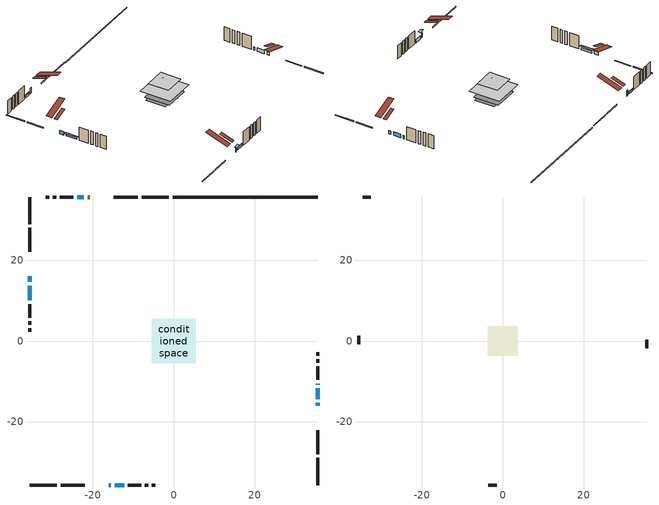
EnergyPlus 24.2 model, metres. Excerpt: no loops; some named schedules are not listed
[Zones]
conditioned space
 floor adiabatic (Floor3 construction): -4.4,-4.4 -4.4,4.4 4.4,4.4 4.4,-4.4 z0.3
 floor adiabatic (AdiabaticFloorConstruction): -5.47,-5.47 -5.47,5.47 5.47,5.47 5.47,-5.47 z2.74
 floor foundation (Slab1 construction): -5.43,-3.57 -5.43,3.57 5.43,3.57 5.43,-3.57 z0
 wall outside (RimJoist1 construction): -1.24,35.66 -7.98,35.66 / -35.66,-35.66 -28.92,-35.66 / -35.66,35.66 -35.66,28.92 / 35.66,-35.66 35.66,-28.92 z0.3:0.6
 wall outside (RimJoist2 construction): -8.91,35.66 -14.85,35.66 / -27.99,-35.66 -22.05,-35.66 / -35.66,27.99 -35.66,22.05 / 35.66,-27.99 35.66,-22.05 z0.3:0.6
 wall outside (AdiabaticWallConstruction 1): -20.83,35.66 -21.33,35.66 z0.3:2.33
 wall outside (AdiabaticWallConstruction): -16.06,-35.66 -15.55,-35.66 z0.3:1.9; -35.66,16.06 -35.66,14.63 / 35.66,-16.06 35.66,-15.35 / 35.66,-14.42 35.66,-11.75 / 35.66,-10.82 35.66,-10.53 / -14.63,-35.66 -12.31,-35.66 z0.3:1.52; -22.26,35.66 -23.94,35.66 z0.3:1.06; -35.66,13.71 -35.66,10.05 z0.3:0.99
 wall outside (Wall1 construction): -24.87,35.66 -28.18,35.66 / -11.39,-35.66 -8.07,-35.66 / -35.66,9.12 -35.66,5.81 / 35.66,-9.6 35.66,-6.29 z0.3:5.18
 wall outside (Wall2 construction): -29.11,35.66 -29.92,35.66 / -7.15,-35.66 -6.33,-35.66 / -35.66,4.88 -35.66,4.07 / 35.66,-5.36 35.66,-4.55 z0.3:5.18
 wall outside (Wall3 construction): -30.85,35.66 -31.71,35.66 / -5.4,-35.66 -4.55,-35.66 / -35.66,3.14 -35.66,2.28 / 35.66,-3.62 35.66,-2.77 z0.3:5.18
 wall foundation (FoundationWall1 construction): 35.66,35.66 -0.31,35.66 z0:0.3
 window (WindowConstruction 7): -16.06,-35.66 -15.55,-35.66 z0.3:1.9
 window (WindowConstruction 5): -35.66,16.06 -35.66,14.63 z0.3:1.52
 window (WindowConstruction 6): 35.66,-16.06 35.66,-15.35 z0.3:1.52
 window (WindowConstruction): 35.66,-14.42 35.66,-11.75 z0.3:1.52
 window (WindowConstruction 1): 35.66,-10.82 35.66,-10.53 z0.3:1.52
 window (WindowConstruction 2): -22.26,35.66 -23.94,35.66 z0.3:1.06
 window (WindowConstruction 3): -14.63,-35.66 -12.31,-35.66 z0.3:1.52
 window (WindowConstruction 4): -35.66,13.71 -35.66,10.05 z0.3:0.99
 door (Door): -20.83,35.66 -21.33,35.66 z0.3:2.33
 ceiling adiabatic (AdiabaticFloorConstruction): 5.47,-5.47 5.47,5.47 -5.47,5.47 -5.47,-5.47 z2.74
 roof outside (Roof2 construction): -19.9,35.66,5.18 -19.9,31.27,6.64 -18.75,31.27,6.64 -18.75,35.66,5.18; -16.99,-35.66,5.18 -16.99,-31.27,6.64 -18.15,-31.27,6.64 -18.15,-35.66,5.18; -35.66,16.99,5.18 -31.27,16.99,6.64 -31.27,18.15,6.64 -35.66,18.15,5.18; 35.66,-16.99,5.18 31.27,-16.99,6.64 31.27,-18.15,6.64 35.66,-18.15,5.18
attic - vented
 floor to conditioned space (Floor1 construction Reversed): -3.68,-3.68 -3.68,3.68 3.68,3.68 3.68,-3.68 z5.18
 floor to conditioned space (Floor2 construction Reversed): -1.52,-1.52 -1.52,1.52 1.52,1.52 1.52,-1.52 z5.18
 wall outside (Wall4 construction): -32.63,35.66 -34.73,35.66 / -3.62,-35.66 -1.52,-35.66 / -35.66,1.35 -35.66,-0.74 / 35.66,-1.84 35.66,0.26 z0.3:5.18
 roof outside (Roof1 construction): -17.82,35.66,5.18 -17.82,27.9,7.76 -15.77,27.9,7.76 -15.77,35.66,5.18; -19.08,-35.66,5.18 -19.08,-27.9,7.76 -21.12,-27.9,7.76 -21.12,-35.66,5.18; -35.66,19.08,5.18 -27.9,19.08,7.76 -27.9,21.12,7.76 -35.66,21.12,5.18; 35.66,-19.08,5.18 27.9,-19.08,7.76 27.9,-21.12,7.76 35.66,-21.12,5.18
shading: -14.94,-35.66 -16.67,-35.66 -16.67,-36.57 -14.94,-36.57 z2.51; -24.17,35.66 -22.03,35.66 -22.03,35.81 -24.17,35.81 z1.29; -35.66,9.52 -35.66,14.24 -36.27,14.24 -36.27,9.52 z1.52
[Building]
Building 1: Terrain=Suburbs
[Site:Location]
Halifax Intl AP_NS: Latitude {deg}=44.88; Longitude {deg}=-63.51; Time Zone {hr}=-4; Elevation {m}=145; Keep Site Location Information=Yes
[Site:GroundTemperature:Shallow]
3.15511, 1.33576, 1.19006, 2.05344, 5.51939, 8.9692, 11.96, 13.8546, 14.0156, 12.4746, 9.56009, 6.2161
[Site:WaterMainsTemperature]
Calculation Method=Schedule; Temperature Schedule=mains temperature schedule
[Material] Roughness=Rough; Thermal Absorptance=0.9
Name | Thickness {m} | Conductivity {W/m-K} | Density {kg/m3} | Specific Heat {J/kg-K} | Solar Absorptance | Visible Absorptance
asphalt or fiberglass shingles | 0.00635 | 0.162714 | 1121.4 | 1465.45 | 0.4 | 0.4
ceiling loosefill ins | 0.254 | 0.0480833 | 16.02 | 1046.75 | 0.7 | 0.7
ceiling stud and cavity | 0.1397 | 0.721226 | 65.682 | 1177.47 | 0.7 | 0.7
ceiling stud and cavity 1 | 0.0889 | 42.3981 | 6.31874 | 1174.65 | 0.7 | 0.7
concrete 4.0 in. | 0.1016 | 1.803125 | 2242.8 | 837.4 | 0.7 | 0.7
concrete 8.0 in. | 0.2032 | 1.803125 | 2242.8 | 837.4 | 0.7 | 0.7
door material | 0.04445 | 0.053851 | 512.64 | 1214.23 | 0.7 | 0.7
exterior vertical ins | 0.00585539 | 0.029427 | 32.04 | 1214.23 | 0.7 | 0.7
floor covering | 0.0127 | 9.015625 | 54.468 | 1339.84 | 0.6 | 0.6
floor covering 1 | 0.0127 | 0.0433444 | 54.468 | 1339.84 | 0.6 | 0.6
floor rigid ins; wall rigid ins | 0.512978 | 0.029427 | 32.04 | 1214.23 | 0.7 | 0.7
floor stud and cavity | 0.0889 | 0.323223 | 50.32683 | 1063.81 | 0.7 | 0.7
floor stud and cavity 1 | 0.1397 | 1.75129 | 37.0049 | 1207.88 | 0.7 | 0.7
furniture material conditioned space 1 | 0.1524 | 0.115458 | 640.8 | 1214.23 | 0.6 | 0.6
gypsum board | 0.00254 | 0.160291 | 801 | 837.4 | 0.6 | 0.6
gypsum board 1 | 0.0127 | 0.160291 | 801 | 837.4 | 0.6 | 0.6
gypsum board 2 | 0.0127 | 0.160291 | 801 | 837.4 | 0.7 | 0.7
osb sheathing 0.5 in. | 0.0127 | 0.115458 | 512.64 | 1214.23 | 0.7 | 0.7
osb sheathing 0.75 in. | 0.01905 | 0.115458 | 512.64 | 1214.23 | 0.7 | 0.7
rim joist stud and cavity | 0.0508 | 0.177588 | 50.32683 | 1063.81 | 0.6 | 0.6
rim joist stud and cavity 1 | 0.0508 | 0.153904 | 50.32683 | 1063.81 | 0.6 | 0.6
roof stud and cavity | 0.0889 | 0.696535 | 50.32683 | 1063.81 | 0.7 | 0.7
wall stud and cavity | 0.1397 | 0.0921469 | 139.0536 | 1170.24 | 0.7 | 0.7
wall stud and cavity 1 | 0.0889 | 0.207583 | 50.32683 | 1063.81 | 0.7 | 0.7
wall stud and cavity 2 | 0.1397 | 0.979599 | 139.0536 | 1170.24 | 0.7 | 0.7
wall stud and cavity 3 | 0.0889 | 6.1454 | 50.32683 | 1063.81 | 0.6 | 0.6
wall stud and cavity 4 | 0.0889 | 0.380278 | 52.3479 | 1209.89 | 0.7 | 0.7
wall stud and cavity 5 | 0.0889 | 0.391764 | 83.0341 | 1211.67 | 0.7 | 0.7
wood siding | 0.0254 | 0.102417 | 544.68 | 1172.36 | 0.4 | 0.4
wood siding 1 | 0.00254 | 0.102417 | 544.68 | 1172.36 | 0.4 | 0.4
wood siding 2; wood siding 3; wood siding 4 | 0.0254 | 0.102417 | 544.68 | 1172.36 | 0.7 | 0.7
[WindowMaterial:SimpleGlazingSystem]
Name | U-Factor {W/m2-K} | Solar Heat Gain Coefficient
WindowMaterial | 2.82878 | 0.58
WindowMaterial 1 | 7.79419 | 0.65
WindowMaterial 2 | 7.4291 | 0.7
WindowMaterial 3 | 2.77597 | 0.52
WindowMaterial 4 | 2.94518 | 0.65
WindowMaterial 5 | 2.773703 | 0.51
WindowMaterial 6 | 2.762347 | 0.61
[Construction]
AdiabaticFloorConstruction: floor stud and cavity 1, floor rigid ins, osb sheathing 0.75 in., floor covering 1
AdiabaticWallConstruction: wood siding 3, wall rigid ins, wall stud and cavity 4, gypsum board 1
AdiabaticWallConstruction 1: wood siding 4, wall rigid ins, wall stud and cavity 4, gypsum board 1
Door: door material
Floor1 construction Reversed: gypsum board 1, ceiling stud and cavity, ceiling loosefill ins
Floor2 construction Reversed: gypsum board, ceiling stud and cavity 1
Floor3 construction: floor stud and cavity, floor covering
FoundationWall1 construction: concrete 8.0 in., gypsum board 2
furniture construction conditioned space 1: furniture material conditioned space 1
PartitionWallConstruction: gypsum board 1, wall stud and cavity 5, gypsum board 1
RimJoist1 construction: wood siding 2, rim joist stud and cavity
RimJoist2 construction: wood siding 2, rim joist stud and cavity 1
Roof1 construction: asphalt or fiberglass shingles
Roof2 construction: asphalt or fiberglass shingles, roof stud and cavity, gypsum board
Slab1 construction: concrete 4.0 in.
Wall1 construction: wood siding, osb sheathing 0.5 in., wall stud and cavity, gypsum board 1
Wall2 construction: wood siding 1, wall stud and cavity 1, gypsum board
Wall3 construction: wood siding, osb sheathing 0.5 in., wall stud and cavity 2, gypsum board 1
Wall4 construction: wood siding 1, wall stud and cavity 3
WindowConstruction: WindowMaterial
WindowConstruction 1: WindowMaterial 1
WindowConstruction 2: WindowMaterial 2
WindowConstruction 3: WindowMaterial 3
WindowConstruction 4: WindowMaterial 4
WindowConstruction 5; WindowConstruction 6: WindowMaterial 5
WindowConstruction 7: WindowMaterial 6
[Zone] Multiplier=1; Part of Total Floor Area=Yes
Name | Volume {m3}
attic - vented | 26.6377
conditioned space | 260.9
[Space]
Name | Zone | Volume {m3}
attic - vented 1 | attic - vented | 26.6377
conditioned space 1 | conditioned space | 260.9
[ZoneInfiltration:EffectiveLeakageArea]
infil attic - vented 1: Zone or Space=attic - vented 1; Schedule=Always On Discrete; Effective Air Leakage Area {cm2}=2272.84; Stack Coefficient=0.000518961; Wind Coefficient=1.53917e-05
[ZoneMixing]
whole house fan mix: Zone or Space=attic - vented; Schedule=Always On Continuous; Design Flow Rate Calculation Method=Flow/Zone; Design Flow Rate {m3/s}=0; Source Zone or Space=conditioned space
[SurfaceProperty:ExposedFoundationPerimeter]
Slab1: Exposed Perimeter Calculation Method=TotalExposedPerimeter; Total Exposed Perimeter {m}=35.967
[InternalMass] Zone or ZoneList=conditioned space; Space or SpaceList=conditioned space 1
Name | Construction | Surface Area {m2}
furniture mass conditioned space 1 | furniture construction conditioned space 1 | 109.832
partition wall mass | PartitionWallConstruction | 197.19
[Lights]
interior lighting: Zone or ZoneList or Space or SpaceList=conditioned space 1; Schedule=interior lighting schedule; Design Level Calculation Method=LightingLevel; Lighting Level {W}=343.2; Return Air Fraction=0; Fraction Radiant=0.6; Fraction Visible=0.2; Fraction Replaceable=1
[People]
occupants: Zone or ZoneList or Space or SpaceList=conditioned space 1; Number of People Schedule=occupants schedule; Number of People Calculation Method=People; Number of People=3; Fraction Radiant=0.314171; Sensible Heat Fraction=0.56303; Activity Level Schedule=occupants activity schedule; Carbon Dioxide Generation Rate {m3/s-W}=0; Enable ASHRAE 55 Comfort Warnings=No; Mean Radiant Temperature Calculation Type=EnclosureAveraged
[ElectricEquipment] Zone or ZoneList or Space or SpaceList=conditioned space 1; Design Level Calculation Method=EquipmentLevel
Name | Schedule | Design Level {W} | Fraction Latent | Fraction Radiant | Fraction Lost
clothes dryer | clothes dryer schedule | 140.772 | 0.015 | 0.081 | 0.85
clothes washer | clothes washer schedule | 32.1985 | 0.03 | 0.162 | 0.7
cooking range | cooking range schedule | 215.147 | 0.08 | 0.432 | 0.2
dishwasher | dishwasher schedule | 66.8632 | 0.3 | 0.18 | 0.4
fridge | fridge schedule | 72.9452 | 0 | 0.6 | 0
mech vent bath fan 0 | mech vent bath fan 0 schedule | 50.2 | 0 | 0 | 1
mech vent house fan | mech vent house fan schedule | 0 | 0 | 0 | 1
mech vent house fan cfis | mech vent house fan cfis schedule | 0 | 0 | 0 | 0
misc plug loads | misc plug loads schedule | 494.7 | 0.045 | 0.513 | 0.1
whole house fan | Always On Discrete | 0 | 0 | 0 | 1
[OtherEquipment] Zone or ZoneList or Space or SpaceList=conditioned space 1; Design Level Calculation Method=EquipmentLevel
Name | Fuel Type | Schedule | Design Level {W} | Fraction Latent | Fraction Radiant | Fraction Lost
clothes dryer 1 | Electricity | clothes dryer schedule | 0 | 0.015 | 0.081 | 0.85
cooking range 1 | Electricity | cooking range schedule | 0 | 0.08 | 0.432 | 0.2
general water use latent | None | general water use schedule | 62.594 | 1 | 0 | 0
general water use sensible | None | general water use schedule | -61.6891 | 0 | 0.6 | 0
mech vent house fan latent load | None | Always On Discrete | 0 | 1 | 0 | 0
mech vent house fan sensible load | None | Always On Discrete | 0 | 0 | 0 | 0
water heater energy adjustment1 | Electricity | Always On Discrete | 0.01 | 0 | 0 | 1
[ZoneInfiltration:DesignFlowRate] Zone or ZoneList or Space or SpaceList=conditioned space 1; Schedule=Always On Discrete; Design Flow Rate Calculation Method=Flow/Zone; Design Flow Rate {m3/s}=0
infil flow; natural vent flow; whole house fan flow
[AvailabilityManager:Scheduled]
furnace airloop Availability Manager: Schedule=Always On Discrete
[Foundation:Kiva]
Foundation Kiva 1: Initial Indoor Air Temperature {C}=18; Wall Height Above Grade {m}=0.300015; Wall Depth Below Slab {m}=0.2032; Custom Block Material Name 1=exterior vertical ins; Custom Block Depth 1 {m}=0.300015; Custom Block X Position 1 {m}=0.2159; Custom Block Z Position 1 {m}=0
[Foundation:Kiva:Settings]
Soil Conductivity {W/m-K}=0.849921; Soil Density {kg/m3}=1842.3; Soil Specific Heat {J/kg-K}=418.7; Ground Solar Absorptivity=0.9; Ground Thermal Absorptivity=0.9; Ground Surface Roughness {m}=0.03; Far-Field Width {m}=40; Deep-Ground Boundary Condition=ZeroFlux; Deep-Ground Depth {m}=40; Minimum Cell Dimension {m}=0.2; Maximum Cell Growth Coefficient=3; Simulation Timestep=Timestep
[Exterior:Lights]
exterior lighting: Schedule=exterior lighting schedule; Design Level {W}=75.6
[EnergyManagementSystem:GlobalVariable]
furnace_airloop_Fan_RTF
infil_program_Qfan
infil_program_Qinf
natural_vent_program_Qnv
natural_vent_program_Qwhf
[EnergyManagementSystem:Sensor]
Name | Output:Variable or Output:Meter Index Key | Output:Variable or Output:Meter
airflow_gain | infil flow | Infiltration Sensible Heat Gain Energy
airflow_gain_1 | natural vent flow | Infiltration Sensible Heat Gain Energy
airflow_gain_2 | whole house fan flow | Infiltration Sensible Heat Gain Energy
airflow_loss | infil flow | Infiltration Sensible Heat Loss Energy
airflow_loss_1 | natural vent flow | Infiltration Sensible Heat Loss Energy
airflow_loss_2 | whole house fan flow | Infiltration Sensible Heat Loss Energy
clg_load_cond |  | Cooling:EnergyTransfer:Zone:CONDITIONED SPACE
clg_sp_s; clg_sp_s_1 | cooling setpoint | Schedule Value
clothes_dryer_exhaust_0_sch_s | clothes dryer exhaust 0 schedule | Schedule Value
cool_season | cooling season schedule | Schedule Value
htg_load_cond |  | Heating:EnergyTransfer:Zone:CONDITIONED SPACE
htg_sp_s; htg_sp_s_1 | heating setpoint | Schedule Value
ig_ee_conv | clothes dryer | Electric Equipment Convective Heating Energy
ig_ee_conv_2 | cooking range | Electric Equipment Convective Heating Energy
ig_ee_conv_4 | fridge | Electric Equipment Convective Heating Energy
ig_ee_conv_5 | misc plug loads | Electric Equipment Convective Heating Energy
ig_ee_conv_6 | whole house fan | Electric Equipment Convective Heating Energy
ig_ee_rad | clothes dryer | Electric Equipment Radiant Heating Energy
ig_ee_rad_2 | cooking range | Electric Equipment Radiant Heating Energy
ig_ee_rad_4 | fridge | Electric Equipment Radiant Heating Energy
ig_ee_rad_5 | misc plug loads | Electric Equipment Radiant Heating Energy
ig_ee_rad_6 | whole house fan | Electric Equipment Radiant Heating Energy
ig_lgt_conv | interior lighting | Lights Convective Heating Energy
ig_lgt_rad | interior lighting | Lights Radiant Heating Energy
ig_lgt_vis | interior lighting | Lights Visible Radiation Heating Energy
ig_oe_conv | clothes dryer 1 | Other Equipment Convective Heating Energy
ig_oe_conv_1 | cooking range 1 | Other Equipment Convective Heating Energy
ig_oe_conv_2 | general water use latent | Other Equipment Convective Heating Energy
ig_oe_conv_3 | general water use sensible | Other Equipment Convective Heating Energy
ig_oe_conv_4 | water heater energy adjustment1 | Other Equipment Convective Heating Energy
ig_oe_rad | clothes dryer 1 | Other Equipment Radiant Heating Energy
ig_oe_rad_1 | cooking range 1 | Other Equipment Radiant Heating Energy
ig_oe_rad_2 | general water use latent | Other Equipment Radiant Heating Energy
ig_oe_rad_3 | general water use sensible | Other Equipment Radiant Heating Energy
ig_oe_rad_4 | water heater energy adjustment1 | Other Equipment Radiant Heating Energy
ig_ppl_conv | occupants | People Convective Heating Energy
ig_ppl_rad | occupants | People Radiant Heating Energy
im_conv | furniture mass conditioned space 1 | Surface Inside Face Convection Heat Gain Energy
im_conv_1 | partition wall mass | Surface Inside Face Convection Heat Gain Energy
im_ig | furniture mass conditioned space 1 | Surface Inside Face Internal Gains Radiation Heat Gain Energy
im_ig_1 | partition wall mass | Surface Inside Face Internal Gains Radiation Heat Gain Energy
im_lgt | furniture mass conditioned space 1 | Surface Inside Face Lights Radiation Heat Gain Energy
im_lgt_1 | partition wall mass | Surface Inside Face Lights Radiation Heat Gain Energy
im_sol | furniture mass conditioned space 1 | Surface Inside Face Solar Radiation Heat Gain Energy
im_sol_1 | partition wall mass | Surface Inside Face Solar Radiation Heat Gain Energy
im_surf | furniture mass conditioned space 1 | Surface Inside Face Net Surface Thermal Radiation Heat Gain Energy
im_surf_1 | partition wall mass | Surface Inside Face Net Surface Thermal Radiation Heat Gain Energy
mech_vent_bath_fan_0_sch_s | mech vent bath fan 0 schedule | Schedule Value
mv_conv | mech vent bath fan 0 | Electric Equipment Convective Heating Energy
mv_conv_1 | mech vent house fan | Electric Equipment Convective Heating Energy
mv_conv_2 | mech vent house fan cfis | Electric Equipment Convective Heating Energy
mv_conv_3 | mech vent house fan latent load | Other Equipment Convective Heating Energy
mv_conv_4 | mech vent house fan sensible load | Other Equipment Convective Heating Energy
mv_rad | mech vent bath fan 0 | Electric Equipment Radiant Heating Energy
mv_rad_1 | mech vent house fan | Electric Equipment Radiant Heating Energy
mv_rad_2 | mech vent house fan cfis | Electric Equipment Radiant Heating Energy
mv_rad_3 | mech vent house fan latent load | Other Equipment Radiant Heating Energy
mv_rad_4 | mech vent house fan sensible load | Other Equipment Radiant Heating Energy
natural_vent_s | natural vent schedule | Schedule Value
out_pb_s |  | Site Outdoor Air Barometric Pressure
out_wt_s |  | Site Outdoor Air Humidity Ratio
site_vw_s |  | Site Wind Speed
ss_back_out | Window1 | Surface Window Shortwave from Zone Back Out Window Heat Transfer Rate
ss_back_out_1 | Window11 | Surface Window Shortwave from Zone Back Out Window Heat Transfer Rate
ss_back_out_2 | Window13 | Surface Window Shortwave from Zone Back Out Window Heat Transfer Rate
ss_back_out_3 | Window2 | Surface Window Shortwave from Zone Back Out Window Heat Transfer Rate
ss_back_out_4 | Window3 | Surface Window Shortwave from Zone Back Out Window Heat Transfer Rate
ss_back_out_5 | Window4 | Surface Window Shortwave from Zone Back Out Window Heat Transfer Rate
ss_back_out_6 | Window6 | Surface Window Shortwave from Zone Back Out Window Heat Transfer Rate
ss_back_out_7 | Window9 | Surface Window Shortwave from Zone Back Out Window Heat Transfer Rate
ss_conv | Door1 | Surface Inside Face Convection Heat Gain Energy
ss_conv_1 | Window1 | Surface Inside Face Convection Heat Gain Energy
ss_conv_2 | Window11 | Surface Inside Face Convection Heat Gain Energy
ss_conv_3 | Window13 | Surface Inside Face Convection Heat Gain Energy
ss_conv_4 | Window2 | Surface Inside Face Convection Heat Gain Energy
ss_conv_5 | Window3 | Surface Inside Face Convection Heat Gain Energy
ss_conv_6 | Window4 | Surface Inside Face Convection Heat Gain Energy
ss_conv_7 | Window6 | Surface Inside Face Convection Heat Gain Energy
ss_conv_8 | Window9 | Surface Inside Face Convection Heat Gain Energy
ss_ig | Door1 | Surface Inside Face Internal Gains Radiation Heat Gain Energy
ss_ig_1 | Window1 | Surface Inside Face Internal Gains Radiation Heat Gain Energy
ss_ig_2 | Window11 | Surface Inside Face Internal Gains Radiation Heat Gain Energy
ss_ig_3 | Window13 | Surface Inside Face Internal Gains Radiation Heat Gain Energy
ss_ig_4 | Window2 | Surface Inside Face Internal Gains Radiation Heat Gain Energy
ss_ig_5 | Window3 | Surface Inside Face Internal Gains Radiation Heat Gain Energy
ss_ig_6 | Window4 | Surface Inside Face Internal Gains Radiation Heat Gain Energy
ss_ig_7 | Window6 | Surface Inside Face Internal Gains Radiation Heat Gain Energy
ss_ig_8 | Window9 | Surface Inside Face Internal Gains Radiation Heat Gain Energy
ss_lgt | Door1 | Surface Inside Face Lights Radiation Heat Gain Energy
ss_sol | Door1 | Surface Inside Face Solar Radiation Heat Gain Energy
ss_surf | Door1 | Surface Inside Face Net Surface Thermal Radiation Heat Gain Energy
ss_surf_1 | Window1 | Surface Inside Face Net Surface Thermal Radiation Heat Gain Energy
ss_surf_2 | Window11 | Surface Inside Face Net Surface Thermal Radiation Heat Gain Energy
ss_surf_3 | Window13 | Surface Inside Face Net Surface Thermal Radiation Heat Gain Energy
ss_surf_4 | Window2 | Surface Inside Face Net Surface Thermal Radiation Heat Gain Energy
ss_surf_5 | Window3 | Surface Inside Face Net Surface Thermal Radiation Heat Gain Energy
ss_surf_6 | Window4 | Surface Inside Face Net Surface Thermal Radiation Heat Gain Energy
ss_surf_7 | Window6 | Surface Inside Face Net Surface Thermal Radiation Heat Gain Energy
ss_surf_8 | Window9 | Surface Inside Face Net Surface Thermal Radiation Heat Gain Energy
ss_trans_in | Window1 | Surface Window Transmitted Solar Radiation Rate
ss_trans_in_1 | Window11 | Surface Window Transmitted Solar Radiation Rate
ss_trans_in_2 | Window13 | Surface Window Transmitted Solar Radiation Rate
ss_trans_in_3 | Window2 | Surface Window Transmitted Solar Radiation Rate
ss_trans_in_4 | Window3 | Surface Window Transmitted Solar Radiation Rate
ss_trans_in_5 | Window4 | Surface Window Transmitted Solar Radiation Rate
ss_trans_in_6 | Window6 | Surface Window Transmitted Solar Radiation Rate
ss_trans_in_7 | Window9 | Surface Window Transmitted Solar Radiation Rate
ss_trans_out | Window1 | Surface Inside Face Initial Transmitted Diffuse Transmitted Out Window Solar Radiation Rate
ss_trans_out_1 | Window11 | Surface Inside Face Initial Transmitted Diffuse Transmitted Out Window Solar Radiation Rate
ss_trans_out_2 | Window13 | Surface Inside Face Initial Transmitted Diffuse Transmitted Out Window Solar Radiation Rate
ss_trans_out_3 | Window2 | Surface Inside Face Initial Transmitted Diffuse Transmitted Out Window Solar Radiation Rate
ss_trans_out_4 | Window3 | Surface Inside Face Initial Transmitted Diffuse Transmitted Out Window Solar Radiation Rate
ss_trans_out_5 | Window4 | Surface Inside Face Initial Transmitted Diffuse Transmitted Out Window Solar Radiation Rate
ss_trans_out_6 | Window6 | Surface Inside Face Initial Transmitted Diffuse Transmitted Out Window Solar Radiation Rate
ss_trans_out_7 | Window9 | Surface Inside Face Initial Transmitted Diffuse Transmitted Out Window Solar Radiation Rate
s_conv | Floor1 | Surface Inside Face Convection Heat Gain Energy
s_conv_1 | Floor2 | Surface Inside Face Convection Heat Gain Energy
s_conv_10 | RimJoist2:0 | Surface Inside Face Convection Heat Gain Energy
s_conv_11 | RimJoist2:180 | Surface Inside Face Convection Heat Gain Energy
s_conv_12 | RimJoist2:270 | Surface Inside Face Convection Heat Gain Energy
s_conv_13 | RimJoist2:90 | Surface Inside Face Convection Heat Gain Energy
s_conv_14 | Roof2:0 | Surface Inside Face Convection Heat Gain Energy
s_conv_15 | Roof2:180 | Surface Inside Face Convection Heat Gain Energy
s_conv_16 | Roof2:270 | Surface Inside Face Convection Heat Gain Energy
s_conv_17 | Roof2:90 | Surface Inside Face Convection Heat Gain Energy
s_conv_18 | Slab1 | Surface Inside Face Convection Heat Gain Energy
s_conv_19 | Wall1:0 | Surface Inside Face Convection Heat Gain Energy
s_conv_2 | Floor3 | Surface Inside Face Convection Heat Gain Energy
s_conv_20 | Wall1:180 | Surface Inside Face Convection Heat Gain Energy
s_conv_21 | Wall1:270 | Surface Inside Face Convection Heat Gain Energy
s_conv_22 | Wall1:90 | Surface Inside Face Convection Heat Gain Energy
s_conv_23 | Wall2:0 | Surface Inside Face Convection Heat Gain Energy
s_conv_24 | Wall2:180 | Surface Inside Face Convection Heat Gain Energy
s_conv_25 | Wall2:270 | Surface Inside Face Convection Heat Gain Energy
s_conv_26 | Wall2:90 | Surface Inside Face Convection Heat Gain Energy
s_conv_27 | Wall3:0 | Surface Inside Face Convection Heat Gain Energy
s_conv_28 | Wall3:180 | Surface Inside Face Convection Heat Gain Energy
s_conv_29 | Wall3:270 | Surface Inside Face Convection Heat Gain Energy
s_conv_3 | FoundationWall1 | Surface Inside Face Convection Heat Gain Energy
s_conv_30 | Wall3:90 | Surface Inside Face Convection Heat Gain Energy
s_conv_4 | inferred conditioned ceiling | Surface Inside Face Convection Heat Gain Energy
s_conv_5 | inferred conditioned floor | Surface Inside Face Convection Heat Gain Energy
s_conv_6 | RimJoist1:0 | Surface Inside Face Convection Heat Gain Energy
s_conv_7 | RimJoist1:180 | Surface Inside Face Convection Heat Gain Energy
s_conv_8 | RimJoist1:270 | Surface Inside Face Convection Heat Gain Energy
s_conv_9 | RimJoist1:90 | Surface Inside Face Convection Heat Gain Energy
s_ig | Floor1 | Surface Inside Face Internal Gains Radiation Heat Gain Energy
s_ig_1 | Floor2 | Surface Inside Face Internal Gains Radiation Heat Gain Energy
s_ig_10 | RimJoist2:0 | Surface Inside Face Internal Gains Radiation Heat Gain Energy
s_ig_11 | RimJoist2:180 | Surface Inside Face Internal Gains Radiation Heat Gain Energy
s_ig_12 | RimJoist2:270 | Surface Inside Face Internal Gains Radiation Heat Gain Energy
s_ig_13 | RimJoist2:90 | Surface Inside Face Internal Gains Radiation Heat Gain Energy
s_ig_14 | Roof2:0 | Surface Inside Face Internal Gains Radiation Heat Gain Energy
s_ig_15 | Roof2:180 | Surface Inside Face Internal Gains Radiation Heat Gain Energy
